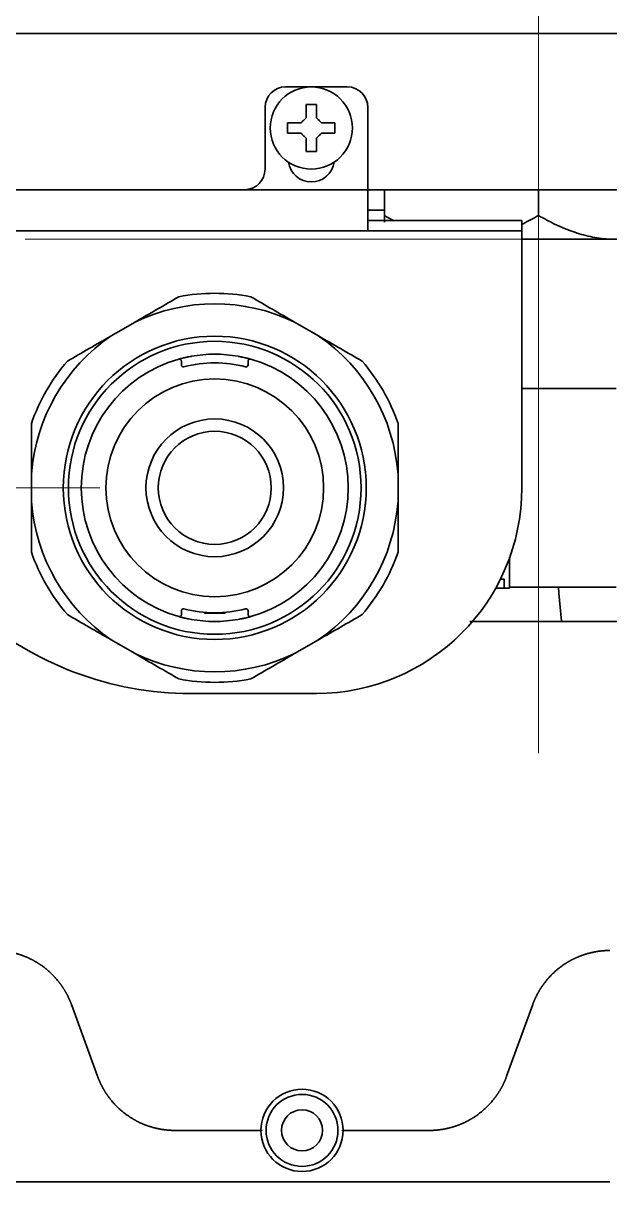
# Model space of a CAD drawing. Extents: x 5809 to 10669, y -850 to 3566.
# Drawn here: x 6462 to 6519.1, y 1274.3 to 1387 of the extents above; entities that cross this region are included whole.
import ezdxf

# ---------------------------------------------------------------- set-up
doc = ezdxf.new("R2010")
doc.units = 0
doc.header["$LTSCALE"] = 5
doc.layers.get('0').update_dxf_attribs({"linetype": 'CONTINUOUS', "lineweight": 0})
doc.layers.add('1', color=7, linetype='CONTINUOUS', true_color=0xffffff)

msp = doc.modelspace()

# ---------------------------------------------------------------- linework, layer by layer
at = {"color": 3}
for p, q in [((6512.2, 1416.02), (6512.2, 1316.02)), ((6462.2, 1366.02), (6562.2, 1366.02))]:
    msp.add_line(p, q, dxfattribs=at)
at = {"color": 4}
msp.add_line((6369.47, 1341.83), (6469.47, 1341.83), dxfattribs=at)
at = {"layer": '1', "color": 7, "linetype": 'Continuous', "lineweight": 35}
for p, q in [((6342.07, 1386.03), (6646.07, 1386.03)), ((6493.57, 1380.83), (6487.57, 1380.83)), ((6485.57, 1378.83), (6485.57, 1372.83)), ((6489.57, 1379.13), (6490.07, 1379.13)), ((6490.07, 1379.13), (6490.57, 1379.13)), ((6495.57, 1368.83), (6495.57, 1378.83)), ((6490.07, 1374.53), (6489.57, 1374.53)), ((6490.57, 1374.53), (6490.07, 1374.53)), ((6678.57, 1370.83), (5822.57, 1370.83)), ((6483.57, 1370.83), (6433.57, 1370.83)), ((6483.57, 1370.83), (6433.57, 1370.83)), ((6497.2, 1368.32), (6497.2, 1370.83)), ((6512.2, 1368.32), (6512.2, 1370.83)), ((6495.57, 1368.83), (6497.2, 1368.83)), ((6495.57, 1368.83), (6495.57, 1366.83)), ((6508.57, 1367.83), (6495.57, 1367.83)), ((6508.57, 1367.83), (6510.57, 1367.83)), ((6510.57, 1366.83), (6510.57, 1367.83)), ((6420.57, 1366.83), (6495.57, 1366.83)), ((6508.57, 1366.83), (6495.57, 1366.83)), ((6510.57, 1366.83), (6508.57, 1366.83)), ((6510.57, 1365.83), (6510.57, 1366.83)), ((6519.02, 1366.02), (6520.38, 1366.02)), ((6510.57, 1365.83), (6510.57, 1341.83)), ((6472.91, 1357.95), (6470.59, 1356.62)), ((6490.76, 1356.62), (6488.44, 1357.95)), ((6477.42, 1354.15), (6477.42, 1353.79)), ((6483.92, 1353.79), (6483.92, 1354.15)), ((6519.77, 1351.48), (6510.57, 1351.48)), ((6462.82, 1343.16), (6462.82, 1340.49)), ((6498.52, 1340.49), (6498.52, 1343.16)), ((6509.37, 1332.08), (6509.37, 1335.07)), ((6508.85, 1332.93), (6508.48, 1332.93)), ((6508.85, 1332.08), (6508.85, 1332.93)), ((6509.37, 1332.18), (6519.77, 1332.18)), ((6514.13, 1332.18), (6514.18, 1331.58)), ((6508.04, 1332.08), (6508.85, 1332.08)), ((6514.18, 1331.58), (6514.42, 1328.87)), ((6477.42, 1329.86), (6477.42, 1329.5)), ((6479.67, 1329.72), (6479.67, 1329.63)), ((6481.67, 1329.63), (6479.67, 1329.63)), ((6481.67, 1329.72), (6481.67, 1329.63)), ((6483.92, 1329.5), (6483.92, 1329.86)), ((6509.3, 1328.83), (6511.84, 1328.83)), ((6514.42, 1328.83), (6514.42, 1328.88)), ((6519.14, 1328.83), (6525.79, 1328.83)), ((6470.59, 1327.04), (6472.91, 1325.7)), ((6488.44, 1325.7), (6490.76, 1327.04)), ((6490.57, 1321.83), (6478.3, 1321.83)), ((6466.72, 1291.56), (6469.26, 1284.59)), ((6509.09, 1284.59), (6511.63, 1291.56)), ((6476.77, 1279.33), (6483.27, 1279.33)), ((6495.07, 1279.33), (6501.57, 1279.33)), ((6469.45, 1274.33), (6466.91, 1274.33)), ((6501.57, 1274.33), (6476.77, 1274.33)), ((6511.43, 1274.33), (6508.9, 1274.33))]:
    msp.add_line(p, q, dxfattribs=at)
for centre, radius in [((6490.07, 1376.83), 4), ((6480.67, 1341.83), 14.75), ((6480.67, 1341.83), 14.25), ((6480.67, 1341.83), 10.6), ((6480.67, 1341.83), 6.7), ((6480.67, 1341.83), 5.5), ((6489.17, 1279.33), 4), ((6489.17, 1279.33), 3.5), ((6489.17, 1279.33), 2)]:
    msp.add_circle(centre, radius, dxfattribs=at)
for centre, radius, start, end in [((6487.57, 1378.83), 2, 90, 180), ((6493.57, 1378.83), 2, 0, 90), ((6483.57, 1372.83), 2, 270, 0), ((6490.07, 1373.83), 2.25, 188.2517, 351.7479), ((6480.67, 1341.83), 18.92, 79.3395, 100.6605), ((6480.67, 1341.83), 17.9, 64.2835, 115.7165), ((6480.67, 1341.83), 17.9, 124.2835, 175.7165), ((6480.67, 1341.83), 17.9, 4.2835, 55.7165), ((6480.67, 1341.83), 13, 79.8759, 100.1241), ((6480.67, 1341.83), 18.92, 139.3395, 160.6605), ((6480.67, 1341.83), 13, 105.6364, 254.3636), ((6477.62, 1353.79), 0.2, 180, 284.2979), ((6480.67, 1341.83), 12.15, 75.7021, 104.2979), ((6483.72, 1353.79), 0.2, 255.7021, 0), ((6480.67, 1341.83), 13, 285.6364, 74.3636), ((6480.67, 1341.83), 18.92, 19.3395, 40.6605), ((6490.57, 1341.83), 20, 270, 0), ((6480.67, 1341.83), 17.9, 184.2835, 235.7165), ((6480.67, 1341.83), 17.9, 304.2835, 355.7165), ((6480.67, 1341.83), 18.92, 199.3395, 220.6605), ((6480.67, 1341.83), 18.92, 319.3395, 340.6605), ((6477.62, 1329.86), 0.2, 75.7021, 180), ((6480.67, 1341.83), 12.15, 255.7021, 284.2979), ((6483.72, 1329.86), 0.2, 0, 104.2979), ((6478.3, 1353.83), 32, 228.8052, 270), ((6480.67, 1341.83), 13, 259.8759, 280.1241), ((6480.67, 1341.83), 17.9, 244.2835, 295.7165), ((6480.67, 1341.83), 18.92, 259.3395, 280.6605)]:
    msp.add_arc(centre, radius, start, end, dxfattribs=at)
msp.add_ellipse((6512.2, 1366.02), major_axis=(15.02, 0), ratio=0.000008, start_param=4.603761, end_param=5.183726, dxfattribs=at)
for points in [[(6489.57, 1377.83), (6489.57, 1377.88), (6489.57, 1377.99), (6489.57, 1378.15), (6489.57, 1378.31), (6489.57, 1378.46), (6489.57, 1378.62), (6489.57, 1378.77), (6489.57, 1378.94), (6489.57, 1379.06), (6489.57, 1379.13)], [(6487.77, 1376.33), (6487.77, 1376.49), (6487.77, 1376.83), (6487.77, 1377.16), (6487.77, 1377.33)], [(6489.07, 1377.33), (6489.1, 1377.35), (6489.15, 1377.4), (6489.22, 1377.48), (6489.3, 1377.55), (6489.37, 1377.62), (6489.43, 1377.69), (6489.5, 1377.76), (6489.55, 1377.8), (6489.57, 1377.83)], [(6490.57, 1377.83), (6490.6, 1377.8), (6490.64, 1377.75), (6490.72, 1377.68), (6490.79, 1377.61), (6490.86, 1377.54), (6490.93, 1377.47), (6491, 1377.4), (6491.05, 1377.35), (6491.07, 1377.33)], [(6491.07, 1377.33), (6491.13, 1377.33), (6491.24, 1377.33), (6491.4, 1377.33), (6491.56, 1377.33), (6491.71, 1377.33), (6491.86, 1377.33), (6492.02, 1377.33), (6492.19, 1377.33), (6492.31, 1377.33), (6492.37, 1377.33)], [(6492.37, 1377.33), (6492.37, 1377.16), (6492.37, 1376.83), (6492.37, 1376.49), (6492.37, 1376.33)], [(6489.07, 1376.33), (6489.02, 1376.33), (6488.91, 1376.33), (6488.75, 1376.33), (6488.59, 1376.33), (6488.43, 1376.33), (6488.28, 1376.33), (6488.13, 1376.33), (6487.96, 1376.33), (6487.84, 1376.33), (6487.77, 1376.33)], [(6489.57, 1375.83), (6489.55, 1375.85), (6489.5, 1375.9), (6489.43, 1375.97), (6489.36, 1376.04), (6489.29, 1376.11), (6489.22, 1376.18), (6489.14, 1376.25), (6489.1, 1376.3), (6489.07, 1376.33)], [(6491.07, 1376.33), (6491.05, 1376.3), (6491, 1376.25), (6490.92, 1376.18), (6490.85, 1376.1), (6490.78, 1376.03), (6490.71, 1375.96), (6490.64, 1375.9), (6490.6, 1375.85), (6490.57, 1375.83)], [(6490.57, 1375.83), (6490.57, 1375.77), (6490.57, 1375.66), (6490.57, 1375.5), (6490.57, 1375.34), (6490.57, 1375.19), (6490.57, 1375.04), (6490.57, 1374.88), (6490.57, 1374.71), (6490.57, 1374.59), (6490.57, 1374.53)], [(6497.2, 1368.32), (6497.2, 1368.09), (6497.2, 1367.87), (6497.2, 1367.66)], [(6512.2, 1368.32), (6511.69, 1368.02), (6511.17, 1367.75), (6510.64, 1367.49)], [(6483.92, 1354.15), (6483.92, 1354.17), (6483.93, 1354.21), (6483.95, 1354.27), (6483.98, 1354.3), (6484, 1354.31)], [(6484, 1354.31), (6484.02, 1354.33), (6484.06, 1354.35), (6484.12, 1354.36), (6484.16, 1354.35), (6484.18, 1354.35)]]:
    msp.add_open_spline(points, degree=3, dxfattribs=at)
for points, knots in [([(6490.57, 1379.13), (6490.57, 1378.92), (6490.57, 1378.71), (6490.57, 1378.39), (6490.57, 1378.28), (6490.57, 1378.05), (6490.57, 1377.94), (6490.57, 1377.83)], [0, 0, 0, 0, 0.5, 0.5, 0.75, 0.75, 1, 1, 1, 1]), ([(6487.77, 1377.33), (6487.98, 1377.33), (6488.19, 1377.33), (6488.51, 1377.33), (6488.62, 1377.33), (6488.84, 1377.33), (6488.96, 1377.33), (6489.07, 1377.33)], [0, 0, 0, 0, 0.5, 0.5, 0.75, 0.75, 1, 1, 1, 1]), ([(6492.37, 1376.33), (6492.17, 1376.33), (6491.96, 1376.33), (6491.64, 1376.33), (6491.53, 1376.33), (6491.3, 1376.33), (6491.19, 1376.33), (6491.07, 1376.33)], [0, 0, 0, 0, 0.5, 0.5, 0.75, 0.75, 1, 1, 1, 1]), ([(6489.57, 1374.53), (6489.57, 1374.73), (6489.57, 1374.94), (6489.57, 1375.26), (6489.57, 1375.37), (6489.57, 1375.6), (6489.57, 1375.71), (6489.57, 1375.83)], [0, 0, 0, 0, 0.5, 0.5, 0.75, 0.75, 1, 1, 1, 1]), ([(6498.15, 1367.8), (6498.1, 1367.82), (6497.78, 1367.99), (6497.47, 1368.16), (6497.2, 1368.32)], [0, 0, 0, 0, 0.142549, 1, 1, 1, 1]), ([(6519.02, 1366.02), (6518.42, 1366.06), (6517.83, 1366.14), (6516.66, 1366.39), (6516.09, 1366.56), (6515.24, 1366.86), (6514.95, 1366.97), (6514.53, 1367.14), (6514.39, 1367.2), (6514.18, 1367.3), (6514.11, 1367.33), (6513.97, 1367.39), (6513.63, 1367.55), (6513.01, 1367.87), (6512.47, 1368.16), (6512.2, 1368.32)], [0, 0, 0, 0, 0.25, 0.25, 0.5, 0.5, 0.625, 0.625, 0.6875, 0.6875, 0.71875, 0.71875, 0.75, 0.875, 1, 1, 1, 1]), ([(6477.17, 1360.42), (6476.48, 1360.02), (6475.78, 1359.61), (6474.36, 1358.79), (6473.64, 1358.37), (6472.91, 1357.95)], [0, 0, 0, 0, 0.5, 0.5, 1, 1, 1, 1]), ([(6488.44, 1357.95), (6487.71, 1358.37), (6486.99, 1358.79), (6485.57, 1359.61), (6484.87, 1360.02), (6484.17, 1360.42)], [0, 0, 0, 0, 0.5, 0.5, 1, 1, 1, 1]), ([(6470.59, 1356.62), (6469.86, 1356.19), (6469.14, 1355.78), (6467.72, 1354.96), (6467.02, 1354.55), (6466.32, 1354.15)], [0, 0, 0, 0, 0.5, 0.5, 1, 1, 1, 1]), ([(6495.02, 1354.15), (6494.33, 1354.55), (6493.63, 1354.96), (6492.21, 1355.78), (6491.49, 1356.19), (6490.76, 1356.62)], [0, 0, 0, 0, 0.5, 0.5, 1, 1, 1, 1]), ([(6477.17, 1354.35), (6477.17, 1354.35), (6477.18, 1354.35), (6477.2, 1354.35), (6477.21, 1354.36), (6477.23, 1354.36), (6477.24, 1354.36), (6477.25, 1354.37), (6477.26, 1354.37), (6477.3, 1354.38), (6477.33, 1354.39), (6477.39, 1354.41), (6477.4, 1354.41), (6477.43, 1354.41), (6477.44, 1354.42), (6477.48, 1354.43), (6477.5, 1354.43), (6477.59, 1354.46), (6477.65, 1354.47), (6477.73, 1354.49), (6477.75, 1354.49), (6477.78, 1354.5), (6477.84, 1354.51), (6477.93, 1354.53), (6478, 1354.55), (6478.06, 1354.56), (6478.07, 1354.56), (6478.11, 1354.57), (6478.13, 1354.58), (6478.23, 1354.59), (6478.31, 1354.61), (6478.39, 1354.62)], [0, 0, 0, 0, 0.118872, 0.118872, 0.18181, 0.18181, 0.213279, 0.213279, 0.244748, 0.244748, 0.370623, 0.370623, 0.402092, 0.402092, 0.433561, 0.433561, 0.496498, 0.496498, 0.622374, 0.622374, 0.653843, 0.653843, 0.685312, 0.748249, 0.811187, 0.811187, 0.842656, 0.842656, 0.874125, 0.874125, 1, 1, 1, 1]), ([(6477.34, 1354.31), (6477.33, 1354.32), (6477.32, 1354.33), (6477.29, 1354.34), (6477.27, 1354.35), (6477.24, 1354.35), (6477.23, 1354.35), (6477.2, 1354.35), (6477.18, 1354.35), (6477.17, 1354.35)], [0, 0, 0, 0, 0.25, 0.25, 0.5, 0.5, 0.75, 0.75, 1, 1, 1, 1]), ([(6477.34, 1354.31), (6477.36, 1354.3), (6477.37, 1354.29), (6477.39, 1354.27), (6477.4, 1354.25), (6477.41, 1354.22), (6477.41, 1354.21), (6477.42, 1354.18), (6477.42, 1354.17), (6477.42, 1354.15)], [0, 0, 0, 0, 0.25, 0.25, 0.5, 0.5, 0.75, 0.75, 1, 1, 1, 1]), ([(6482.96, 1354.62), (6483.04, 1354.61), (6483.12, 1354.59), (6483.23, 1354.57), (6483.27, 1354.56), (6483.33, 1354.55), (6483.34, 1354.55), (6483.38, 1354.54), (6483.4, 1354.54), (6483.49, 1354.52), (6483.56, 1354.5), (6483.66, 1354.48), (6483.69, 1354.47), (6483.74, 1354.46), (6483.75, 1354.46), (6483.78, 1354.45), (6483.8, 1354.44), (6483.87, 1354.43), (6483.92, 1354.41), (6483.99, 1354.4), (6484.01, 1354.39), (6484.05, 1354.38), (6484.08, 1354.37), (6484.11, 1354.36), (6484.13, 1354.36), (6484.13, 1354.36), (6484.14, 1354.35), (6484.15, 1354.35), (6484.17, 1354.35), (6484.18, 1354.35), (6484.18, 1354.35)], [0, 0, 0, 0, 0.12544, 0.12544, 0.188159, 0.188159, 0.219519, 0.219519, 0.250879, 0.250879, 0.376319, 0.376319, 0.439038, 0.439038, 0.470398, 0.470398, 0.501758, 0.501758, 0.627198, 0.627198, 0.689917, 0.689917, 0.752637, 0.815357, 0.815357, 0.846717, 0.846717, 0.878077, 0.878077, 1, 1, 1, 1]), ([(6462.82, 1348.09), (6462.82, 1347.29), (6462.82, 1346.48), (6462.82, 1344.84), (6462.82, 1344.01), (6462.82, 1343.16)], [0, 0, 0, 0, 0.5, 0.5, 1, 1, 1, 1]), ([(6498.52, 1343.16), (6498.52, 1344.01), (6498.52, 1344.84), (6498.52, 1346.48), (6498.52, 1347.29), (6498.52, 1348.09)], [0, 0, 0, 0, 0.5, 0.5, 1, 1, 1, 1]), ([(6462.82, 1340.49), (6462.82, 1339.65), (6462.82, 1338.82), (6462.82, 1337.17), (6462.82, 1336.36), (6462.82, 1335.56)], [0, 0, 0, 0, 0.5, 0.5, 1, 1, 1, 1]), ([(6498.52, 1335.56), (6498.52, 1336.36), (6498.52, 1337.17), (6498.52, 1338.82), (6498.52, 1339.65), (6498.52, 1340.49)], [0, 0, 0, 0, 0.5, 0.5, 1, 1, 1, 1]), ([(6509.37, 1332.08), (6509.32, 1332.08), (6509.25, 1332.08), (6509.08, 1332.08), (6508.97, 1332.08), (6508.85, 1332.08)], [0, 0, 0, 0, 0.5, 0.5, 1, 1, 1, 1]), ([(6466.32, 1329.5), (6467.02, 1329.1), (6467.72, 1328.69), (6469.14, 1327.87), (6469.86, 1327.46), (6470.59, 1327.04)], [0, 0, 0, 0, 0.5, 0.5, 1, 1, 1, 1]), ([(6477.34, 1329.34), (6477.33, 1329.33), (6477.32, 1329.32), (6477.29, 1329.31), (6477.27, 1329.31), (6477.24, 1329.3), (6477.23, 1329.3), (6477.2, 1329.3), (6477.18, 1329.3), (6477.17, 1329.31)], [0, 0, 0, 0, 0.25, 0.25, 0.5, 0.5, 0.75, 0.75, 1, 1, 1, 1]), ([(6478.39, 1329.03), (6478.31, 1329.04), (6478.23, 1329.06), (6478.11, 1329.08), (6478.08, 1329.09), (6478.02, 1329.1), (6478, 1329.1), (6477.96, 1329.11), (6477.95, 1329.12), (6477.85, 1329.14), (6477.78, 1329.15), (6477.69, 1329.17), (6477.65, 1329.18), (6477.61, 1329.19), (6477.59, 1329.2), (6477.56, 1329.2), (6477.55, 1329.21), (6477.48, 1329.22), (6477.43, 1329.24), (6477.36, 1329.26), (6477.34, 1329.26), (6477.3, 1329.27), (6477.26, 1329.28), (6477.24, 1329.29), (6477.22, 1329.29), (6477.21, 1329.3), (6477.2, 1329.3), (6477.2, 1329.3), (6477.18, 1329.3), (6477.17, 1329.31), (6477.17, 1329.31)], [0, 0, 0, 0, 0.12544, 0.12544, 0.188159, 0.188159, 0.219519, 0.219519, 0.250879, 0.250879, 0.376319, 0.376319, 0.439038, 0.439038, 0.470398, 0.470398, 0.501758, 0.501758, 0.627198, 0.627198, 0.689917, 0.689917, 0.752637, 0.815357, 0.815357, 0.846717, 0.846717, 0.878077, 0.878077, 1, 1, 1, 1]), ([(6477.34, 1329.34), (6477.36, 1329.35), (6477.37, 1329.36), (6477.39, 1329.39), (6477.4, 1329.4), (6477.41, 1329.43), (6477.41, 1329.44), (6477.42, 1329.47), (6477.42, 1329.49), (6477.42, 1329.5)], [0, 0, 0, 0, 0.25, 0.25, 0.5, 0.5, 0.75, 0.75, 1, 1, 1, 1]), ([(6484.18, 1329.31), (6484.18, 1329.31), (6484.17, 1329.3), (6484.14, 1329.3), (6484.13, 1329.3), (6484.12, 1329.29), (6484.11, 1329.29), (6484.1, 1329.28), (6484.09, 1329.28), (6484.05, 1329.27), (6484.01, 1329.26), (6483.95, 1329.25), (6483.94, 1329.24), (6483.92, 1329.24), (6483.91, 1329.23), (6483.87, 1329.22), (6483.84, 1329.22), (6483.76, 1329.2), (6483.69, 1329.18), (6483.61, 1329.16), (6483.6, 1329.16), (6483.56, 1329.15), (6483.51, 1329.14), (6483.42, 1329.12), (6483.35, 1329.1), (6483.29, 1329.09), (6483.27, 1329.09), (6483.23, 1329.08), (6483.21, 1329.08), (6483.12, 1329.06), (6483.04, 1329.04), (6482.96, 1329.03)], [0, 0, 0, 0, 0.118872, 0.118872, 0.18181, 0.18181, 0.213279, 0.213279, 0.244748, 0.244748, 0.370623, 0.370623, 0.402092, 0.402092, 0.433561, 0.433561, 0.496498, 0.496498, 0.622374, 0.622374, 0.653843, 0.653843, 0.685312, 0.748249, 0.811187, 0.811187, 0.842656, 0.842656, 0.874125, 0.874125, 1, 1, 1, 1]), ([(6484, 1329.34), (6483.99, 1329.35), (6483.98, 1329.36), (6483.96, 1329.39), (6483.95, 1329.4), (6483.94, 1329.43), (6483.93, 1329.44), (6483.93, 1329.46), (6483.92, 1329.47), (6483.92, 1329.48), (6483.92, 1329.49), (6483.92, 1329.49), (6483.92, 1329.5), (6483.92, 1329.5)], [0, 0, 0, 0, 0.25, 0.25, 0.5, 0.5, 0.75, 0.75, 0.875, 0.875, 0.9375, 0.9375, 1, 1, 1, 1]), ([(6484.18, 1329.31), (6484.17, 1329.31), (6484.17, 1329.31), (6484.16, 1329.3), (6484.16, 1329.3), (6484.15, 1329.3), (6484.14, 1329.3), (6484.12, 1329.3), (6484.1, 1329.3), (6484.07, 1329.31), (6484.06, 1329.31), (6484.03, 1329.32), (6484.02, 1329.33), (6484, 1329.34)], [0, 0, 0, 0, 0.0625, 0.0625, 0.125, 0.125, 0.25, 0.25, 0.5, 0.5, 0.75, 0.75, 1, 1, 1, 1]), ([(6490.76, 1327.04), (6491.49, 1327.46), (6492.21, 1327.87), (6493.63, 1328.69), (6494.33, 1329.1), (6495.02, 1329.5)], [0, 0, 0, 0, 0.5, 0.5, 1, 1, 1, 1]), ([(6505.52, 1328.83), (6505.82, 1328.83), (6506.11, 1328.83), (6506.73, 1328.83), (6507.05, 1328.83), (6507.69, 1328.83), (6508.02, 1328.83), (6508.5, 1328.83), (6508.66, 1328.83), (6508.98, 1328.83), (6509.14, 1328.83), (6509.3, 1328.83)], [0, 0, 0, 0, 0.233005, 0.233005, 0.48867, 0.48867, 0.744335, 0.744335, 0.872168, 0.872168, 1, 1, 1, 1]), ([(6511.84, 1328.83), (6511.92, 1328.83), (6511.99, 1328.83), (6512.15, 1328.83), (6512.22, 1328.83), (6512.45, 1328.83), (6512.91, 1328.83), (6513.36, 1328.83), (6513.97, 1328.83), (6514.28, 1328.83), (6514.88, 1328.83), (6515.19, 1328.83), (6516.1, 1328.83), (6516.71, 1328.83), (6517.93, 1328.83), (6518.54, 1328.83), (6519.14, 1328.83)], [0, 0, 0, 0, 0.03125, 0.03125, 0.0625, 0.0625, 0.125, 0.25, 0.25, 0.375, 0.375, 0.5, 0.5, 0.75, 0.75, 1, 1, 1, 1]), ([(6472.91, 1325.7), (6473.64, 1325.28), (6474.36, 1324.86), (6475.78, 1324.04), (6476.48, 1323.64), (6477.17, 1323.24)], [0, 0, 0, 0, 0.5, 0.5, 1, 1, 1, 1]), ([(6484.17, 1323.24), (6484.87, 1323.64), (6485.57, 1324.04), (6486.99, 1324.86), (6487.71, 1325.28), (6488.44, 1325.7)], [0, 0, 0, 0, 0.5, 0.5, 1, 1, 1, 1]), ([(6459.2, 1296.83), (6459.22, 1296.83), (6459.25, 1296.83), (6459.29, 1296.83), (6459.33, 1296.83), (6459.38, 1296.83), (6459.42, 1296.82), (6459.46, 1296.82), (6459.51, 1296.82), (6459.55, 1296.82), (6459.59, 1296.82), (6459.64, 1296.81), (6459.68, 1296.81), (6459.72, 1296.81), (6459.77, 1296.81), (6459.81, 1296.8), (6459.85, 1296.8), (6459.9, 1296.8), (6459.94, 1296.79), (6459.98, 1296.79), (6460.03, 1296.78), (6460.07, 1296.78), (6460.11, 1296.77), (6460.16, 1296.77), (6460.2, 1296.76), (6460.24, 1296.76), (6460.29, 1296.75), (6460.33, 1296.75), (6460.37, 1296.74), (6460.42, 1296.73), (6460.46, 1296.73), (6460.5, 1296.72), (6460.55, 1296.71), (6460.59, 1296.7), (6460.63, 1296.7), (6460.67, 1296.69), (6460.72, 1296.68), (6460.76, 1296.67), (6460.8, 1296.66), (6460.85, 1296.65), (6460.89, 1296.64), (6460.93, 1296.64), (6460.98, 1296.63), (6461.02, 1296.62), (6461.06, 1296.61), (6461.1, 1296.6), (6461.15, 1296.58), (6461.19, 1296.57), (6461.23, 1296.56), (6461.28, 1296.55), (6461.32, 1296.54), (6461.36, 1296.53), (6461.4, 1296.52), (6461.45, 1296.5), (6461.49, 1296.49), (6461.53, 1296.48), (6461.57, 1296.47), (6461.61, 1296.45), (6461.66, 1296.44), (6461.7, 1296.42), (6461.74, 1296.41), (6461.78, 1296.4), (6461.83, 1296.38), (6461.87, 1296.37), (6461.91, 1296.35), (6461.95, 1296.34), (6461.99, 1296.32), (6462.04, 1296.31), (6462.08, 1296.29), (6462.12, 1296.27), (6462.16, 1296.26), (6462.2, 1296.24), (6462.24, 1296.22), (6462.28, 1296.21), (6462.33, 1296.19), (6462.37, 1296.17), (6462.41, 1296.15), (6462.45, 1296.14), (6462.49, 1296.12), (6462.53, 1296.1), (6462.57, 1296.08), (6462.61, 1296.06), (6462.65, 1296.04), (6462.69, 1296.02), (6462.73, 1296), (6462.77, 1295.98), (6462.81, 1295.96), (6462.85, 1295.94), (6462.9, 1295.92), (6462.94, 1295.9), (6462.98, 1295.88), (6463.01, 1295.86), (6463.05, 1295.84), (6463.09, 1295.81), (6463.13, 1295.79), (6463.17, 1295.77), (6463.21, 1295.75), (6463.25, 1295.72), (6463.29, 1295.7), (6463.33, 1295.68), (6463.37, 1295.65), (6463.41, 1295.63), (6463.45, 1295.61), (6463.49, 1295.58), (6463.52, 1295.56), (6463.56, 1295.53), (6463.6, 1295.51), (6463.64, 1295.48), (6463.76, 1295.4), (6463.95, 1295.27), (6464.22, 1295.06), (6464.48, 1294.83), (6464.74, 1294.6), (6465, 1294.34), (6465.24, 1294.07), (6465.41, 1293.86), (6465.52, 1293.73), (6465.55, 1293.68), (6465.59, 1293.63), (6465.63, 1293.58), (6465.67, 1293.53), (6465.71, 1293.48), (6465.75, 1293.42), (6465.78, 1293.37), (6465.82, 1293.31), (6465.86, 1293.25), (6465.9, 1293.2), (6465.94, 1293.14), (6465.97, 1293.08), (6466.01, 1293.02), (6466.05, 1292.96), (6466.08, 1292.9), (6466.12, 1292.83), (6466.16, 1292.77), (6466.19, 1292.71), (6466.23, 1292.64), (6466.27, 1292.58), (6466.3, 1292.51), (6466.34, 1292.44), (6466.37, 1292.37), (6466.41, 1292.3), (6466.44, 1292.23), (6466.47, 1292.16), (6466.5, 1292.09), (6466.54, 1292.02), (6466.57, 1291.94), (6466.6, 1291.87), (6466.63, 1291.79), (6466.66, 1291.72), (6466.69, 1291.64), (6466.71, 1291.59), (6466.72, 1291.56)], [0, 0, 0, 0, 0.004433, 0.008867, 0.013303, 0.01774, 0.022178, 0.026617, 0.031058, 0.035501, 0.039945, 0.04439, 0.048837, 0.053286, 0.057736, 0.062188, 0.066641, 0.071096, 0.075553, 0.080012, 0.084472, 0.088934, 0.093398, 0.097863, 0.10233, 0.1068, 0.111271, 0.115743, 0.120218, 0.124695, 0.129174, 0.133654, 0.138137, 0.142621, 0.147108, 0.151597, 0.156087, 0.16058, 0.165075, 0.169572, 0.174071, 0.178572, 0.183076, 0.187581, 0.192089, 0.196599, 0.201112, 0.205626, 0.210143, 0.214662, 0.219183, 0.223707, 0.228233, 0.232761, 0.237292, 0.241825, 0.246361, 0.250898, 0.255439, 0.259982, 0.264527, 0.269075, 0.273625, 0.278177, 0.282733, 0.287291, 0.291851, 0.296414, 0.30098, 0.305548, 0.310119, 0.314692, 0.319268, 0.323847, 0.328429, 0.333013, 0.3376, 0.34219, 0.346782, 0.351378, 0.355976, 0.360577, 0.365181, 0.369787, 0.374397, 0.37901, 0.383625, 0.388244, 0.392865, 0.39749, 0.402118, 0.406748, 0.411382, 0.416019, 0.420659, 0.425302, 0.429949, 0.434598, 0.439251, 0.443907, 0.448567, 0.453229, 0.457896, 0.462565, 0.467238, 0.471914, 0.476594, 0.481278, 0.485965, 0.519989, 0.554711, 0.590123, 0.626216, 0.662979, 0.700405, 0.738488, 0.744857, 0.751297, 0.757805, 0.764382, 0.771028, 0.777742, 0.784523, 0.791371, 0.798286, 0.805267, 0.812313, 0.819424, 0.8266, 0.833839, 0.841143, 0.84851, 0.855939, 0.863431, 0.870985, 0.8786, 0.886276, 0.894014, 0.901811, 0.909669, 0.917586, 0.925563, 0.933599, 0.941695, 0.949848, 0.958061, 0.966332, 0.974662, 0.983049, 0.991496, 1, 1, 1, 1]), ([(6511.63, 1291.56), (6511.63, 1291.58), (6511.64, 1291.6), (6511.66, 1291.64), (6511.67, 1291.69), (6511.69, 1291.73), (6511.7, 1291.77), (6511.72, 1291.81), (6511.74, 1291.85), (6511.75, 1291.89), (6511.77, 1291.93), (6511.79, 1291.97), (6511.8, 1292.01), (6511.82, 1292.04), (6511.84, 1292.08), (6511.86, 1292.12), (6511.87, 1292.16), (6511.89, 1292.2), (6511.91, 1292.23), (6511.93, 1292.27), (6511.94, 1292.31), (6511.96, 1292.35), (6511.98, 1292.38), (6512, 1292.42), (6512.02, 1292.46), (6512.04, 1292.49), (6512.05, 1292.53), (6512.07, 1292.56), (6512.09, 1292.6), (6512.11, 1292.63), (6512.13, 1292.67), (6512.15, 1292.7), (6512.17, 1292.74), (6512.19, 1292.77), (6512.21, 1292.8), (6512.23, 1292.84), (6512.25, 1292.87), (6512.27, 1292.9), (6512.28, 1292.94), (6512.3, 1292.97), (6512.32, 1293), (6512.34, 1293.03), (6512.36, 1293.07), (6512.38, 1293.1), (6512.4, 1293.13), (6512.42, 1293.16), (6512.44, 1293.19), (6512.46, 1293.22), (6512.48, 1293.25), (6512.5, 1293.28), (6512.52, 1293.31), (6512.54, 1293.34), (6512.56, 1293.37), (6512.58, 1293.4), (6512.6, 1293.43), (6512.63, 1293.46), (6512.65, 1293.49), (6512.67, 1293.51), (6512.69, 1293.54), (6512.71, 1293.57), (6512.73, 1293.6), (6512.75, 1293.62), (6512.77, 1293.65), (6512.79, 1293.68), (6512.81, 1293.7), (6512.83, 1293.73), (6512.85, 1293.76), (6512.92, 1293.85), (6513.05, 1294.01), (6513.24, 1294.22), (6513.43, 1294.43), (6513.63, 1294.62), (6513.83, 1294.81), (6514.04, 1294.99), (6514.25, 1295.15), (6514.46, 1295.31), (6514.62, 1295.43), (6514.74, 1295.5), (6514.81, 1295.55), (6514.88, 1295.6), (6514.95, 1295.64), (6515.02, 1295.68), (6515.1, 1295.73), (6515.17, 1295.77), (6515.24, 1295.81), (6515.31, 1295.85), (6515.39, 1295.89), (6515.46, 1295.93), (6515.54, 1295.97), (6515.61, 1296), (6515.69, 1296.04), (6515.76, 1296.07), (6515.84, 1296.11), (6515.91, 1296.14), (6515.99, 1296.18), (6516.06, 1296.21), (6516.14, 1296.24), (6516.22, 1296.27), (6516.29, 1296.3), (6516.37, 1296.33), (6516.45, 1296.36), (6516.52, 1296.38), (6516.6, 1296.41), (6516.68, 1296.44), (6516.76, 1296.46), (6516.84, 1296.48), (6516.91, 1296.51), (6516.99, 1296.53), (6517.07, 1296.55), (6517.15, 1296.57), (6517.23, 1296.59), (6517.31, 1296.61), (6517.39, 1296.63), (6517.47, 1296.65), (6517.55, 1296.66), (6517.63, 1296.68), (6517.7, 1296.69), (6517.78, 1296.71), (6517.86, 1296.72), (6517.94, 1296.73), (6518.02, 1296.75), (6518.1, 1296.76), (6518.18, 1296.77), (6518.26, 1296.78), (6518.34, 1296.79), (6518.42, 1296.79), (6518.5, 1296.8), (6518.58, 1296.81), (6518.66, 1296.81), (6518.74, 1296.82), (6518.82, 1296.82), (6518.9, 1296.82), (6518.98, 1296.82), (6519.06, 1296.83), (6519.12, 1296.83), (6519.14, 1296.83)], [0, 0, 0, 0, 0.004529, 0.009041, 0.013536, 0.018015, 0.022476, 0.026922, 0.03135, 0.035762, 0.040157, 0.044535, 0.048896, 0.053241, 0.057569, 0.06188, 0.066174, 0.070451, 0.074711, 0.078954, 0.083181, 0.08739, 0.091582, 0.095756, 0.099914, 0.104054, 0.108177, 0.112283, 0.116371, 0.120442, 0.124495, 0.12853, 0.132548, 0.136548, 0.140531, 0.144495, 0.148442, 0.15237, 0.156281, 0.160173, 0.164048, 0.167904, 0.171741, 0.175561, 0.179361, 0.183144, 0.186907, 0.190652, 0.194378, 0.198086, 0.201774, 0.205444, 0.209094, 0.212726, 0.216338, 0.219931, 0.223504, 0.227058, 0.230593, 0.234108, 0.237603, 0.241079, 0.244535, 0.247971, 0.251387, 0.254783, 0.258159, 0.261515, 0.291174, 0.320439, 0.349309, 0.377781, 0.405852, 0.433518, 0.460774, 0.487615, 0.514039, 0.522678, 0.531305, 0.53992, 0.548524, 0.557117, 0.565698, 0.574269, 0.582828, 0.591378, 0.599916, 0.608445, 0.616963, 0.625472, 0.633971, 0.64246, 0.650939, 0.659409, 0.66787, 0.676322, 0.684764, 0.693198, 0.701623, 0.710039, 0.718447, 0.726846, 0.735237, 0.743619, 0.751994, 0.76036, 0.768719, 0.777069, 0.785412, 0.793748, 0.802076, 0.810396, 0.818709, 0.827015, 0.835314, 0.843606, 0.851891, 0.86017, 0.868441, 0.876707, 0.884966, 0.893218, 0.901465, 0.909706, 0.91794, 0.926169, 0.934393, 0.942611, 0.950824, 0.959032, 0.967235, 0.975433, 0.983626, 0.991815, 1, 1, 1, 1]), ([(6469.26, 1284.59), (6469.26, 1284.58), (6469.27, 1284.55), (6469.29, 1284.51), (6469.3, 1284.47), (6469.32, 1284.43), (6469.34, 1284.39), (6469.35, 1284.34), (6469.37, 1284.3), (6469.38, 1284.26), (6469.4, 1284.23), (6469.42, 1284.19), (6469.43, 1284.15), (6469.45, 1284.11), (6469.47, 1284.07), (6469.49, 1284.03), (6469.5, 1283.99), (6469.52, 1283.95), (6469.54, 1283.92), (6469.56, 1283.88), (6469.57, 1283.84), (6469.59, 1283.81), (6469.61, 1283.77), (6469.63, 1283.73), (6469.65, 1283.7), (6469.67, 1283.66), (6469.69, 1283.62), (6469.7, 1283.59), (6469.72, 1283.55), (6469.74, 1283.52), (6469.76, 1283.48), (6469.78, 1283.45), (6469.8, 1283.42), (6469.82, 1283.38), (6469.84, 1283.35), (6469.86, 1283.31), (6469.88, 1283.28), (6469.9, 1283.25), (6469.92, 1283.22), (6469.94, 1283.18), (6469.95, 1283.15), (6469.97, 1283.12), (6469.99, 1283.09), (6470.01, 1283.05), (6470.03, 1283.02), (6470.05, 1282.99), (6470.07, 1282.96), (6470.09, 1282.93), (6470.11, 1282.9), (6470.13, 1282.87), (6470.15, 1282.84), (6470.17, 1282.81), (6470.19, 1282.78), (6470.22, 1282.75), (6470.24, 1282.72), (6470.26, 1282.69), (6470.28, 1282.67), (6470.3, 1282.64), (6470.32, 1282.61), (6470.34, 1282.58), (6470.36, 1282.55), (6470.38, 1282.53), (6470.4, 1282.5), (6470.42, 1282.47), (6470.44, 1282.45), (6470.46, 1282.42), (6470.48, 1282.4), (6470.55, 1282.3), (6470.68, 1282.14), (6470.87, 1281.93), (6471.06, 1281.73), (6471.26, 1281.53), (6471.46, 1281.34), (6471.67, 1281.17), (6471.88, 1281), (6472.09, 1280.84), (6472.25, 1280.73), (6472.37, 1280.65), (6472.44, 1280.6), (6472.51, 1280.56), (6472.58, 1280.51), (6472.65, 1280.47), (6472.73, 1280.43), (6472.8, 1280.38), (6472.87, 1280.34), (6472.94, 1280.3), (6473.02, 1280.26), (6473.09, 1280.22), (6473.17, 1280.19), (6473.24, 1280.15), (6473.32, 1280.11), (6473.39, 1280.08), (6473.47, 1280.04), (6473.54, 1280.01), (6473.62, 1279.98), (6473.69, 1279.94), (6473.77, 1279.91), (6473.85, 1279.88), (6473.92, 1279.85), (6474, 1279.82), (6474.08, 1279.8), (6474.15, 1279.77), (6474.23, 1279.74), (6474.31, 1279.72), (6474.39, 1279.69), (6474.47, 1279.67), (6474.54, 1279.65), (6474.62, 1279.62), (6474.7, 1279.6), (6474.78, 1279.58), (6474.86, 1279.56), (6474.94, 1279.54), (6475.02, 1279.52), (6475.1, 1279.51), (6475.18, 1279.49), (6475.26, 1279.47), (6475.34, 1279.46), (6475.41, 1279.44), (6475.49, 1279.43), (6475.57, 1279.42), (6475.65, 1279.41), (6475.73, 1279.39), (6475.81, 1279.38), (6475.89, 1279.38), (6475.97, 1279.37), (6476.05, 1279.36), (6476.13, 1279.35), (6476.21, 1279.35), (6476.29, 1279.34), (6476.37, 1279.34), (6476.45, 1279.33), (6476.53, 1279.33), (6476.61, 1279.33), (6476.69, 1279.33), (6476.75, 1279.33), (6476.77, 1279.33)], [0, 0, 0, 0, 0.004529, 0.009041, 0.013536, 0.018015, 0.022476, 0.026922, 0.03135, 0.035762, 0.040157, 0.044535, 0.048896, 0.053241, 0.057569, 0.06188, 0.066174, 0.070451, 0.074711, 0.078954, 0.083181, 0.08739, 0.091582, 0.095756, 0.099914, 0.104054, 0.108177, 0.112283, 0.116371, 0.120442, 0.124495, 0.12853, 0.132548, 0.136548, 0.140531, 0.144495, 0.148442, 0.15237, 0.156281, 0.160173, 0.164048, 0.167904, 0.171741, 0.175561, 0.179361, 0.183144, 0.186907, 0.190652, 0.194378, 0.198086, 0.201774, 0.205444, 0.209094, 0.212726, 0.216338, 0.219931, 0.223504, 0.227058, 0.230593, 0.234108, 0.237603, 0.241079, 0.244535, 0.247971, 0.251387, 0.254783, 0.258159, 0.261515, 0.291174, 0.320439, 0.349309, 0.377781, 0.405852, 0.433518, 0.460774, 0.487615, 0.514039, 0.522678, 0.531305, 0.53992, 0.548524, 0.557117, 0.565698, 0.574269, 0.582828, 0.591378, 0.599916, 0.608445, 0.616963, 0.625472, 0.633971, 0.64246, 0.650939, 0.659409, 0.66787, 0.676322, 0.684764, 0.693198, 0.701623, 0.710039, 0.718447, 0.726846, 0.735237, 0.743619, 0.751994, 0.76036, 0.768719, 0.777069, 0.785412, 0.793748, 0.802076, 0.810396, 0.818709, 0.827015, 0.835314, 0.843606, 0.851891, 0.86017, 0.868441, 0.876707, 0.884966, 0.893218, 0.901465, 0.909706, 0.91794, 0.926169, 0.934393, 0.942611, 0.950824, 0.959032, 0.967235, 0.975433, 0.983626, 0.991815, 1, 1, 1, 1]), ([(6501.57, 1279.33), (6501.59, 1279.33), (6501.61, 1279.33), (6501.66, 1279.33), (6501.7, 1279.33), (6501.74, 1279.33), (6501.79, 1279.33), (6501.83, 1279.33), (6501.87, 1279.33), (6501.92, 1279.33), (6501.96, 1279.33), (6502, 1279.34), (6502.05, 1279.34), (6502.09, 1279.34), (6502.13, 1279.35), (6502.18, 1279.35), (6502.22, 1279.35), (6502.27, 1279.36), (6502.31, 1279.36), (6502.35, 1279.36), (6502.4, 1279.37), (6502.44, 1279.37), (6502.48, 1279.38), (6502.53, 1279.38), (6502.57, 1279.39), (6502.61, 1279.39), (6502.66, 1279.4), (6502.7, 1279.41), (6502.74, 1279.41), (6502.78, 1279.42), (6502.83, 1279.43), (6502.87, 1279.43), (6502.91, 1279.44), (6502.96, 1279.45), (6503, 1279.46), (6503.04, 1279.46), (6503.09, 1279.47), (6503.13, 1279.48), (6503.17, 1279.49), (6503.22, 1279.5), (6503.26, 1279.51), (6503.3, 1279.52), (6503.35, 1279.53), (6503.39, 1279.54), (6503.43, 1279.55), (6503.47, 1279.56), (6503.52, 1279.57), (6503.56, 1279.58), (6503.6, 1279.59), (6503.64, 1279.6), (6503.69, 1279.61), (6503.73, 1279.62), (6503.77, 1279.64), (6503.81, 1279.65), (6503.86, 1279.66), (6503.9, 1279.67), (6503.94, 1279.69), (6503.98, 1279.7), (6504.03, 1279.71), (6504.07, 1279.73), (6504.11, 1279.74), (6504.15, 1279.76), (6504.2, 1279.77), (6504.24, 1279.79), (6504.28, 1279.8), (6504.32, 1279.82), (6504.36, 1279.83), (6504.4, 1279.85), (6504.45, 1279.86), (6504.49, 1279.88), (6504.53, 1279.89), (6504.57, 1279.91), (6504.61, 1279.93), (6504.65, 1279.95), (6504.69, 1279.96), (6504.74, 1279.98), (6504.78, 1280), (6504.82, 1280.02), (6504.86, 1280.03), (6504.9, 1280.05), (6504.94, 1280.07), (6504.98, 1280.09), (6505.02, 1280.11), (6505.06, 1280.13), (6505.1, 1280.15), (6505.14, 1280.17), (6505.18, 1280.19), (6505.22, 1280.21), (6505.26, 1280.23), (6505.3, 1280.25), (6505.34, 1280.27), (6505.38, 1280.29), (6505.42, 1280.32), (6505.46, 1280.34), (6505.5, 1280.36), (6505.54, 1280.38), (6505.58, 1280.4), (6505.62, 1280.43), (6505.66, 1280.45), (6505.7, 1280.47), (6505.74, 1280.5), (6505.78, 1280.52), (6505.82, 1280.55), (6505.85, 1280.57), (6505.89, 1280.59), (6505.93, 1280.62), (6505.97, 1280.64), (6506.01, 1280.67), (6506.13, 1280.75), (6506.32, 1280.89), (6506.59, 1281.09), (6506.85, 1281.32), (6507.11, 1281.56), (6507.37, 1281.81), (6507.61, 1282.08), (6507.78, 1282.29), (6507.88, 1282.42), (6507.92, 1282.47), (6507.96, 1282.52), (6508, 1282.57), (6508.04, 1282.62), (6508.08, 1282.68), (6508.12, 1282.73), (6508.15, 1282.78), (6508.19, 1282.84), (6508.23, 1282.9), (6508.27, 1282.95), (6508.31, 1283.01), (6508.34, 1283.07), (6508.38, 1283.13), (6508.42, 1283.19), (6508.45, 1283.25), (6508.49, 1283.32), (6508.53, 1283.38), (6508.56, 1283.45), (6508.6, 1283.51), (6508.64, 1283.58), (6508.67, 1283.64), (6508.71, 1283.71), (6508.74, 1283.78), (6508.77, 1283.85), (6508.81, 1283.92), (6508.84, 1283.99), (6508.87, 1284.06), (6508.91, 1284.14), (6508.94, 1284.21), (6508.97, 1284.28), (6509, 1284.36), (6509.03, 1284.44), (6509.06, 1284.51), (6509.08, 1284.56), (6509.09, 1284.59)], [0, 0, 0, 0, 0.004433, 0.008867, 0.013303, 0.01774, 0.022178, 0.026617, 0.031058, 0.035501, 0.039945, 0.04439, 0.048837, 0.053286, 0.057736, 0.062188, 0.066641, 0.071097, 0.075553, 0.080012, 0.084472, 0.088934, 0.093398, 0.097863, 0.10233, 0.1068, 0.111271, 0.115743, 0.120218, 0.124695, 0.129174, 0.133654, 0.138137, 0.142621, 0.147108, 0.151597, 0.156087, 0.16058, 0.165075, 0.169572, 0.174071, 0.178572, 0.183076, 0.187582, 0.192089, 0.196599, 0.201112, 0.205626, 0.210143, 0.214662, 0.219183, 0.223707, 0.228233, 0.232761, 0.237292, 0.241825, 0.246361, 0.250898, 0.255439, 0.259982, 0.264527, 0.269075, 0.273625, 0.278178, 0.282733, 0.287291, 0.291851, 0.296414, 0.30098, 0.305548, 0.310119, 0.314692, 0.319268, 0.323847, 0.328429, 0.333013, 0.3376, 0.34219, 0.346782, 0.351378, 0.355976, 0.360577, 0.365181, 0.369788, 0.374397, 0.37901, 0.383625, 0.388244, 0.392866, 0.39749, 0.402118, 0.406748, 0.411382, 0.416019, 0.420659, 0.425302, 0.429949, 0.434598, 0.439251, 0.443907, 0.448567, 0.453229, 0.457896, 0.462565, 0.467238, 0.471915, 0.476594, 0.481278, 0.485965, 0.519989, 0.554711, 0.590124, 0.626216, 0.662979, 0.700405, 0.738488, 0.744857, 0.751297, 0.757805, 0.764382, 0.771028, 0.777742, 0.784523, 0.791371, 0.798286, 0.805267, 0.812313, 0.819424, 0.8266, 0.833839, 0.841143, 0.84851, 0.855939, 0.863431, 0.870985, 0.8786, 0.886276, 0.894014, 0.901811, 0.909669, 0.917586, 0.925563, 0.933599, 0.941695, 0.949848, 0.958061, 0.966332, 0.974662, 0.983049, 0.991496, 1, 1, 1, 1]), ([(6485.27, 1279.33), (6485.27, 1279.33), (6485.27, 1279.33), (6485.27, 1279.33), (6485.27, 1279.33), (6485.27, 1279.33), (6485.26, 1279.33), (6485.24, 1279.33), (6485.21, 1279.33), (6485.18, 1279.33), (6485.17, 1279.33), (6485.15, 1279.33), (6485.15, 1279.33), (6485.13, 1279.33), (6485.13, 1279.33), (6485.07, 1279.33), (6485.01, 1279.33), (6484.9, 1279.33), (6484.86, 1279.33), (6484.8, 1279.33), (6484.78, 1279.33), (6484.73, 1279.33), (6484.71, 1279.33), (6484.6, 1279.33), (6484.49, 1279.33), (6484.36, 1279.33), (6484.33, 1279.33), (6484.27, 1279.33), (6484.25, 1279.33), (6484.16, 1279.33), (6484.04, 1279.33), (6483.92, 1279.33), (6483.82, 1279.33), (6483.79, 1279.33), (6483.73, 1279.33), (6483.7, 1279.33), (6483.54, 1279.33), (6483.41, 1279.33), (6483.27, 1279.33)], [0, 0, 0, 0, 0.015546, 0.015546, 0.031172, 0.062424, 0.062424, 0.124929, 0.187434, 0.187434, 0.218687, 0.218687, 0.234313, 0.234313, 0.249939, 0.249939, 0.37495, 0.37495, 0.437455, 0.437455, 0.468707, 0.468707, 0.49996, 0.49996, 0.62497, 0.62497, 0.656222, 0.656222, 0.687475, 0.687475, 0.74998, 0.812485, 0.812485, 0.843737, 0.843737, 0.87499, 0.87499, 1, 1, 1, 1]), ([(6495.07, 1279.33), (6494.94, 1279.33), (6494.81, 1279.33), (6494.55, 1279.33), (6494.43, 1279.33), (6494.19, 1279.33), (6494.07, 1279.33), (6493.85, 1279.33), (6493.75, 1279.33), (6493.57, 1279.32), (6493.48, 1279.32), (6493.34, 1279.32), (6493.28, 1279.32), (6493.18, 1279.31), (6493.14, 1279.31), (6493.09, 1279.31), (6493.07, 1279.31), (6493.07, 1279.3)], [0, 0, 0, 0, 0.125, 0.125, 0.25, 0.25, 0.375, 0.375, 0.5, 0.5, 0.625, 0.625, 0.75, 0.75, 0.875, 0.875, 1, 1, 1, 1]), ([(6466.91, 1274.33), (6466.75, 1274.33), (6466.59, 1274.33), (6466.27, 1274.33), (6466.11, 1274.33), (6465.63, 1274.33), (6465.31, 1274.33), (6464.66, 1274.33), (6464.34, 1274.33), (6463.7, 1274.33), (6463.38, 1274.33), (6462.41, 1274.33), (6461.77, 1274.33), (6460.49, 1274.33), (6459.84, 1274.33), (6459.2, 1274.33)], [0, 0, 0, 0, 0.0625, 0.0625, 0.125, 0.125, 0.25, 0.25, 0.375, 0.375, 0.5, 0.5, 0.75, 0.75, 1, 1, 1, 1]), ([(6476.77, 1274.33), (6476.16, 1274.33), (6475.55, 1274.33), (6474.33, 1274.33), (6473.72, 1274.33), (6472.81, 1274.33), (6472.5, 1274.33), (6471.89, 1274.33), (6471.58, 1274.33), (6470.97, 1274.33), (6470.67, 1274.33), (6470.21, 1274.33), (6470.06, 1274.33), (6469.83, 1274.33), (6469.75, 1274.33), (6469.6, 1274.33), (6469.52, 1274.33), (6469.45, 1274.33)], [0, 0, 0, 0, 0.25, 0.25, 0.5, 0.5, 0.625, 0.625, 0.75, 0.75, 0.875, 0.875, 0.9375, 0.9375, 0.96875, 0.96875, 1, 1, 1, 1]), ([(6508.9, 1274.33), (6508.82, 1274.33), (6508.74, 1274.33), (6508.59, 1274.33), (6508.52, 1274.33), (6508.29, 1274.33), (6508.13, 1274.33), (6507.68, 1274.33), (6507.37, 1274.33), (6506.76, 1274.33), (6506.46, 1274.33), (6505.85, 1274.33), (6505.54, 1274.33), (6504.62, 1274.33), (6504.01, 1274.33), (6502.79, 1274.33), (6502.18, 1274.33), (6501.57, 1274.33)], [0, 0, 0, 0, 0.03125, 0.03125, 0.0625, 0.0625, 0.125, 0.125, 0.25, 0.25, 0.375, 0.375, 0.5, 0.5, 0.75, 0.75, 1, 1, 1, 1]), ([(6519.14, 1274.33), (6518.5, 1274.33), (6517.86, 1274.33), (6516.57, 1274.33), (6515.93, 1274.33), (6514.97, 1274.33), (6514.65, 1274.33), (6514, 1274.33), (6513.68, 1274.33), (6513.04, 1274.33), (6512.72, 1274.33), (6512.24, 1274.33), (6512.08, 1274.33), (6511.76, 1274.33), (6511.6, 1274.33), (6511.43, 1274.33)], [0, 0, 0, 0, 0.25, 0.25, 0.5, 0.5, 0.625, 0.625, 0.75, 0.75, 0.875, 0.875, 0.9375, 0.9375, 1, 1, 1, 1])]:
    msp.add_open_spline(points, degree=3, knots=knots, dxfattribs=at)

doc.saveas('drawing.dxf')
